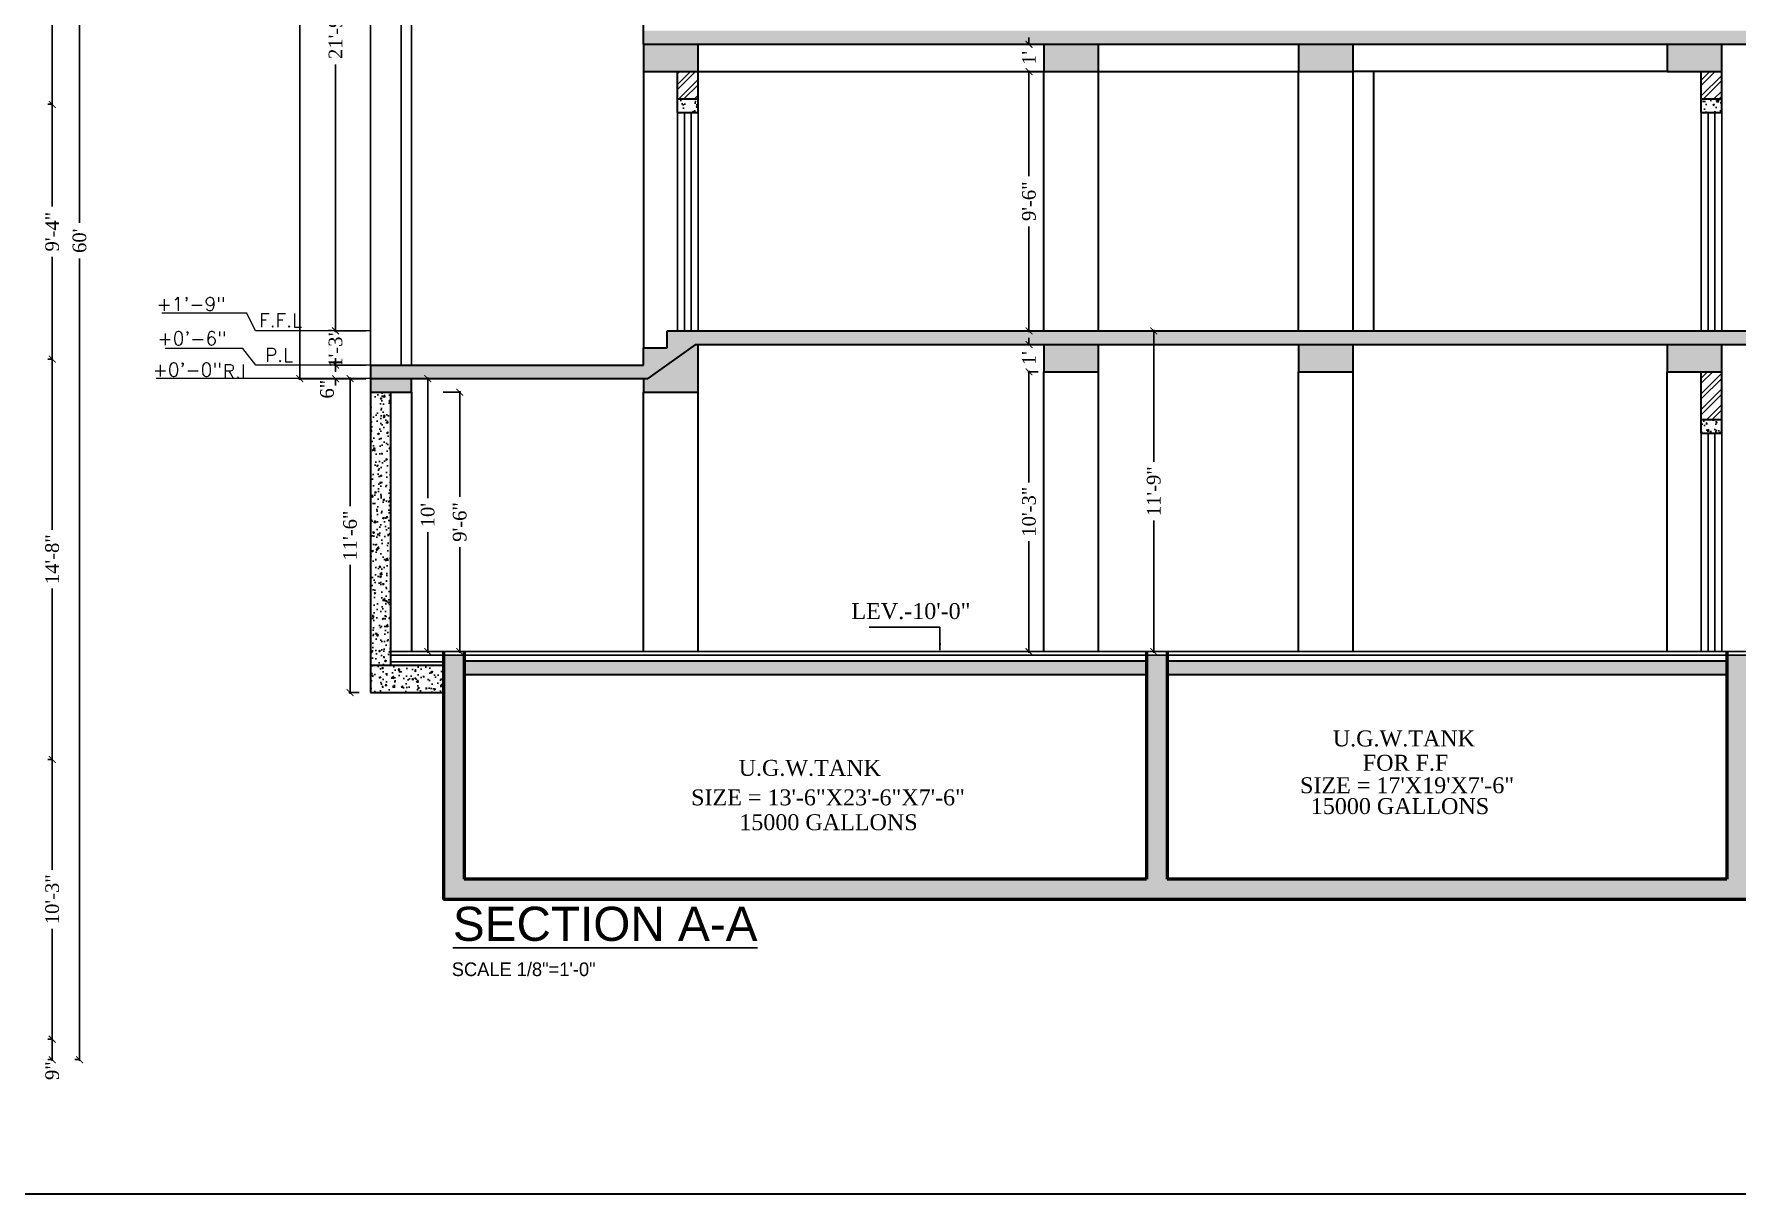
# Model space of a CAD drawing. Header units: inches. Extents: x 137014 to 144844, y -150241 to -148176.
# Drawn here: x 143546 to 144294, y -150184 to -149674 of the extents above; entities that cross this region are included whole.
import ezdxf
from ezdxf.enums import TextEntityAlignment as Align

# ---------------------------------------------------------------- set-up
doc = ezdxf.new("R2010")
doc.units = ezdxf.units.IN
doc.header["$LTSCALE"] = 15
doc.header["$MEASUREMENT"] = 0
doc.header["$PDMODE"] = 2
doc.layers.get('0').update_dxf_attribs({"linetype": 'CONTINUOUS'})
doc.layers.get('Defpoints').update_dxf_attribs({"linetype": 'CONTINUOUS'})
for name, color, linetype, lineweight in [('DIMENSION', 251, 'CONTINUOUS', 15), ('stairs', 1, 'CONTINUOUS', 9), ('tex2', 2, 'CONTINUOUS', 0), ('WALL', 1, 'CONTINUOUS', 30), ('WALLS', 1, 'CONTINUOUS', 50)]:
    doc.layers.add(name, color=color, linetype=linetype, lineweight=lineweight)
for name, color, linetype in [('HACH', 8, 'CONTINUOUS'), ('HATCH', 252, 'CONTINUOUS'), ('stair', 31, 'CONTINUOUS'), ('TEXT', 2, 'CONTINUOUS'), ('WINDOW', 140, 'CONTINUOUS')]:
    doc.layers.add(name, color=color, linetype=linetype)
doc.styles.add('arial', font='times.ttf')
doc.styles.add('ROMANS', font='romans.shx')
doc.styles.add('SIZE', font='comic.ttf', dxfattribs={"height": 6})
doc.styles.add('times', font='times.ttf', dxfattribs={"height": 6})
doc.dimstyles.new('ms-4', dxfattribs={"dimscale": 96, "dimtxt": 0.0625, "dimasz": 0.03125, "dimexe": 0.03125, "dimexo": 0.03125, "dimgap": 0.02, "dimtad": 0, "dimdec": 1, "dimzin": 0, "dimdsep": 46, "dimlunit": 4, "dimtxsty": 'arial', "dimblk": 'ARCHTICK', "dimcen": 0.09, "dimdle": 0.03125, "dimclrt": 3, "dimadec": 0, "dimazin": 0, "dimtfac": 1, "dimtdec": 1, "dimtofl": 0, "dimtmove": 2, "dimatfit": 3, "dimfxl": 1, "dimtolj": 1, "dimtzin": 0, "dimarcsym": 0})
doc.dimstyles.new('NAUMAN', dxfattribs={"dimtxt": 7, "dimasz": 3, "dimexe": 0.5, "dimexo": 2, "dimgap": 3, "dimtad": 0, "dimdec": 1, "dimzin": 0, "dimdsep": 46, "dimlunit": 4, "dimtxsty": 'times', "dimblk1": 'ARCHTICK', "dimblk2": 'ARCHTICK', "dimsah": 1, "dimcen": 0, "dimdle": 0.5, "dimclrd": 256, "dimclre": 256, "dimclrt": 2, "dimadec": 0, "dimazin": 0, "dimtfac": 1, "dimtdec": 1, "dimtix": 1, "dimtofl": 0, "dimtmove": 1, "dimatfit": 3, "dimldrblk": 'ARCHTICK', "dimfxl": 4, "dimtolj": 1, "dimtzin": 0, "dimarcsym": 0})
pattern_1 = [(50, (-432.95, 3237.4475), (7.17260183, -0.62752135), [0.75, -8.25]), (355, (-432.95, 3237.4475), (-1.38751334, 7.52192134), [0.6, -6.6]), (100.4514445, (-432.3525, 3237.395), (5.78508847, 6.8943999), [0.63740192, -7.01142112]), (46.1842, (-432.95, 3239.4475), (10.6724133, -1.6551928), [1.125, -12.375]), (96.6356355, (-432.061, 3239.31), (9.34661946, 9.741186), [0.9561034, -10.5171376]), (351.184164, (-432.95, 3239.448), (9.34661945, 9.741186), [0.9, -9.9]), (21, (-431.95, 3238.9475), (5.96907052, -4.0261889), [0.75, -8.25]), (326, (-431.95, 3238.9475), (2.43315332, 7.25150045), [0.6, -6.6]), (71.4514447, (-431.453, 3238.612), (8.40222377, 3.22531153), [0.6374019, -7.01142112]), (37.5, (-432.9502, 3237.4475), (0.121598553, 3.328938538), [0, -6.52, 0, -6.7, 0, -6.625]), (7.5, (-432.9502, 3237.4475), (2.630695374, 3.94411712), [0, -3.82, 0, -6.37, 0, -2.525]), (327.5, (-435.1802, 3237.4475), (5.338224362, -0.225548717), [0, -2.5, 0, -7.8, 0, -10.35]), (317.5, (-436.18, 3237.4475), (5.83186169, 1.00104982), [0, -3.25, 0, -5.18, 0, -7.35])]
pattern_2 = [(50, (0, 0), (7.17260183, -0.62752135), [0.75, -8.25]), (355, (0, 0), (-1.38751334, 7.52192134), [0.6, -6.6]), (100.4514, (0.598, -0.052), (5.78509382, 6.89439542), [0.6374019, -7.01142112]), (46.1842, (0, 2), (10.6724105, -1.65519014), [1.125, -12.375]), (96.6356, (0.889, 1.862), (9.34662706, 9.7411787), [0.9561029, -10.51713]), (351.1842, (0, 2), (9.34661945, 9.741186), [0.9, -9.9]), (21, (1, 1.5), (5.96907052, -4.0261889), [0.75, -8.25]), (326, (1, 1.5), (2.43315332, 7.25150045), [0.6, -6.6]), (71.4514, (1.4974, 1.1645), (8.40222629, 3.22530497), [0.6374019, -7.01142112]), (37.5, (0, 0), (0.121598553, 3.328938538), [0, -6.52, 0, -6.7, 0, -6.625]), (7.5, (0, 0), (2.630695374, 3.94411712), [0, -3.82, 0, -6.37, 0, -2.525]), (327.5, (-2.23, 0), (5.338224362, -0.225548717), [0, -2.5, 0, -7.8, 0, -10.35]), (317.5, (-3.23, 0), (5.83186169, 1.00104982), [0, -3.25, 0, -5.18, 0, -7.35])]
pattern_3 = [(45, (0, 0), (-3.44714556, 3.44714556), []), (45, (2.298, 0), (-3.44714556, 3.44714556), [])]

# ---------------------------------------------------------------- blocks, each defined once
blk = doc.blocks.new('_ARCHTICK')
at = {"color": 0, "linetype": 'ByBlock', "const_width": 0.15}
blk.add_lwpolyline([(-0.5, -0.5), (0.5, 0.5)], dxfattribs=at)
blk = doc.blocks.new('*D1172')
at = {"layer": 'Defpoints', "color": 0, "ltscale": 5, "transparency": 16777216}
for p in [(143553.49, -149542.84), (143553.49, -149704.84), (143553.49, -149704.84)]:
    blk.add_point(p, dxfattribs=at)
at = {"layer": 'HATCH', "lineweight": -2, "ltscale": 5, "transparency": 16777216}
for p, q in [((143551.49, -149542.84), (143552.99, -149542.84)), ((143553.49, -149542.34), (143553.49, -149610.93)), ((143553.49, -149705.34), (143553.49, -149636.76)), ((143551.49, -149704.84), (143552.99, -149704.84))]:
    blk.add_line(p, q, dxfattribs=at)
at = {"layer": 'HATCH', "lineweight": -2, "ltscale": 5, "transparency": 16777216, "xscale": 3, "yscale": 3, "zscale": 3}
for p, rotation in [((143553.49, -149542.84), 90), ((143553.49, -149704.84), 270)]:
    blk.add_blockref('_ARCHTICK', p, dxfattribs=dict(at, rotation=rotation))
at = {"layer": 'HATCH', "color": 2, "ltscale": 5, "transparency": 16777216, "insert": (143553.49, -149623.84), "char_height": 6, "attachment_point": 5, "rotation": 90, "style": 'times'}
blk.add_mtext('\\A1;13\'-6"', dxfattribs=at)
blk = doc.blocks.new('*D1173')
at = {"layer": 'Defpoints', "color": 0, "ltscale": 5, "transparency": 16777216}
for p in [(143553.49, -149704.84), (143553.49, -149816.84), (143553.49, -149816.84)]:
    blk.add_point(p, dxfattribs=at)
at = {"layer": 'HATCH', "lineweight": -2, "ltscale": 5, "transparency": 16777216}
for p, q in [((143551.49, -149704.84), (143552.99, -149704.84)), ((143553.49, -149704.34), (143553.49, -149749.8)), ((143553.49, -149817.34), (143553.49, -149771.88)), ((143551.49, -149816.84), (143552.99, -149816.84))]:
    blk.add_line(p, q, dxfattribs=at)
at = {"layer": 'HATCH', "lineweight": -2, "ltscale": 5, "transparency": 16777216, "xscale": 3, "yscale": 3, "zscale": 3}
for p, rotation in [((143553.49, -149704.84), 90), ((143553.49, -149816.84), 270)]:
    blk.add_blockref('_ARCHTICK', p, dxfattribs=dict(at, rotation=rotation))
at = {"layer": 'HATCH', "color": 2, "ltscale": 5, "transparency": 16777216, "insert": (143553.49, -149760.84), "char_height": 6, "attachment_point": 5, "rotation": 90, "style": 'times'}
blk.add_mtext('\\A1;9\'-4"', dxfattribs=at)
blk = doc.blocks.new('*D1174')
at = {"layer": 'Defpoints', "color": 0, "ltscale": 5, "transparency": 16777216}
for p in [(143553.49, -149816.84), (143553.49, -149992.84), (143553.49, -149992.84)]:
    blk.add_point(p, dxfattribs=at)
at = {"layer": 'HATCH', "lineweight": -2, "ltscale": 5, "transparency": 16777216}
for p, q in [((143551.49, -149816.84), (143552.99, -149816.84)), ((143553.49, -149816.34), (143553.49, -149891.93)), ((143553.49, -149993.34), (143553.49, -149917.76)), ((143551.49, -149992.84), (143552.99, -149992.84))]:
    blk.add_line(p, q, dxfattribs=at)
at = {"layer": 'HATCH', "lineweight": -2, "ltscale": 5, "transparency": 16777216, "xscale": 3, "yscale": 3, "zscale": 3}
for p, rotation in [((143553.49, -149816.84), 90), ((143553.49, -149992.84), 270)]:
    blk.add_blockref('_ARCHTICK', p, dxfattribs=dict(at, rotation=rotation))
at = {"layer": 'HATCH', "color": 2, "ltscale": 5, "transparency": 16777216, "insert": (143553.49, -149904.84), "char_height": 6, "attachment_point": 5, "rotation": 90, "style": 'times'}
blk.add_mtext('\\A1;14\'-8"', dxfattribs=at)
blk = doc.blocks.new('*D1175')
at = {"layer": 'Defpoints', "color": 0, "ltscale": 5, "transparency": 16777216}
for p in [(143553.49, -149992.84), (143553.49, -150115.84), (143553.49, -150115.84)]:
    blk.add_point(p, dxfattribs=at)
at = {"layer": 'HATCH', "lineweight": -2, "ltscale": 5, "transparency": 16777216}
for p, q in [((143551.49, -149992.84), (143552.99, -149992.84)), ((143553.49, -149992.34), (143553.49, -150041.43)), ((143553.49, -150116.34), (143553.49, -150067.26)), ((143551.49, -150115.84), (143552.99, -150115.84))]:
    blk.add_line(p, q, dxfattribs=at)
at = {"layer": 'HATCH', "lineweight": -2, "ltscale": 5, "transparency": 16777216, "xscale": 3, "yscale": 3, "zscale": 3}
for p, rotation in [((143553.49, -149992.84), 90), ((143553.49, -150115.84), 270)]:
    blk.add_blockref('_ARCHTICK', p, dxfattribs=dict(at, rotation=rotation))
at = {"layer": 'HATCH', "color": 2, "ltscale": 5, "transparency": 16777216, "insert": (143553.49, -150054.34), "char_height": 6, "attachment_point": 5, "rotation": 90, "style": 'times'}
blk.add_mtext('\\A1;10\'-3"', dxfattribs=at)
blk = doc.blocks.new('*D1176')
at = {"layer": 'Defpoints', "color": 0, "ltscale": 5, "transparency": 16777216}
for p in [(143553.49, -150115.84), (143553.49, -150124.84), (143553.49, -150124.84)]:
    blk.add_point(p, dxfattribs=at)
at = {"layer": 'HATCH', "lineweight": -2, "ltscale": 5, "transparency": 16777216}
for p, q in [((143551.49, -150115.84), (143552.99, -150115.84)), ((143553.49, -150115.34), (143553.49, -150125.34)), ((143551.49, -150124.84), (143552.99, -150124.84))]:
    blk.add_line(p, q, dxfattribs=at)
at = {"layer": 'HATCH', "lineweight": -2, "ltscale": 5, "transparency": 16777216, "xscale": 3, "yscale": 3, "zscale": 3}
for p, rotation in [((143553.49, -150115.84), 90), ((143553.49, -150124.84), 270)]:
    blk.add_blockref('_ARCHTICK', p, dxfattribs=dict(at, rotation=rotation))
at = {"layer": 'HATCH', "color": 2, "ltscale": 5, "transparency": 16777216, "insert": (143553.49, -150129.69), "char_height": 6, "attachment_point": 5, "rotation": 90, "style": 'times'}
blk.add_mtext('\\A1;9"', dxfattribs=at)
blk = doc.blocks.new('*D1187')
at = {"layer": 'Defpoints', "color": 0, "ltscale": 5, "transparency": 16777216}
for p in [(143565.49, -149404.84), (143565.49, -150124.84), (143565.49, -150124.84)]:
    blk.add_point(p, dxfattribs=at)
at = {"layer": 'HATCH', "lineweight": -2, "ltscale": 5, "transparency": 16777216}
for p, q in [((143563.49, -149404.84), (143564.99, -149404.84)), ((143565.49, -149404.34), (143565.49, -149756.99)), ((143565.49, -150125.34), (143565.49, -149772.69)), ((143563.49, -150124.84), (143564.99, -150124.84))]:
    blk.add_line(p, q, dxfattribs=at)
at = {"layer": 'HATCH', "lineweight": -2, "ltscale": 5, "transparency": 16777216, "xscale": 3, "yscale": 3, "zscale": 3}
for p, rotation in [((143565.49, -149404.84), 90), ((143565.49, -150124.84), 270)]:
    blk.add_blockref('_ARCHTICK', p, dxfattribs=dict(at, rotation=rotation))
at = {"layer": 'HATCH', "color": 2, "ltscale": 5, "transparency": 16777216, "insert": (143565.49, -149764.84), "char_height": 6, "attachment_point": 5, "rotation": 90, "style": 'times'}
blk.add_mtext("\\A1;60'", dxfattribs=at)
blk = doc.blocks.new('*D1270')
at = {"layer": 'Defpoints', "color": 0, "ltscale": 5, "transparency": 16777216}
for p in [(143723.35, -149831.46), (143723.35, -149945.46), (143732.62, -149945.46)]:
    blk.add_point(p, dxfattribs=at)
at = {"layer": 'DIMENSION', "lineweight": -2, "ltscale": 5, "transparency": 16777216}
for p, q in [((143725.35, -149831.46), (143733.12, -149831.46)), ((143732.62, -149830.96), (143732.62, -149877.42)), ((143732.62, -149945.96), (143732.62, -149899.5)), ((143725.35, -149945.46), (143733.12, -149945.46))]:
    blk.add_line(p, q, dxfattribs=at)
at = {"layer": 'DIMENSION', "lineweight": -2, "ltscale": 5, "transparency": 16777216, "xscale": 3, "yscale": 3, "zscale": 3}
for p, rotation in [((143732.62, -149831.46), 90), ((143732.62, -149945.46), 270)]:
    blk.add_blockref('_ARCHTICK', p, dxfattribs=dict(at, rotation=rotation))
at = {"layer": 'DIMENSION', "color": 2, "ltscale": 5, "transparency": 16777216, "insert": (143732.62, -149888.46), "char_height": 6, "attachment_point": 5, "rotation": 90, "style": 'times'}
blk.add_mtext('\\A1;9\'-6"', dxfattribs=at)
blk = doc.blocks.new('*D1271')
at = {"layer": 'Defpoints', "color": 0, "ltscale": 5, "transparency": 16777216}
for p in [(144013.36, -149804.46), (144037.7, -149804.46), (144013.36, -149945.46)]:
    blk.add_point(p, dxfattribs=at)
at = {"layer": 'DIMENSION', "lineweight": -2, "ltscale": 5, "transparency": 16777216}
for p, q in [((144015.36, -149804.46), (144038.2, -149804.46)), ((144037.7, -149803.96), (144037.7, -149862.04)), ((144037.7, -149945.96), (144037.7, -149887.87)), ((144015.36, -149945.46), (144038.2, -149945.46))]:
    blk.add_line(p, q, dxfattribs=at)
at = {"layer": 'DIMENSION', "lineweight": -2, "ltscale": 5, "transparency": 16777216, "xscale": 3, "yscale": 3, "zscale": 3}
for p, rotation in [((144037.7, -149804.46), 90), ((144037.7, -149945.46), 270)]:
    blk.add_blockref('_ARCHTICK', p, dxfattribs=dict(at, rotation=rotation))
at = {"layer": 'DIMENSION', "color": 2, "ltscale": 5, "transparency": 16777216, "insert": (144037.7, -149874.96), "char_height": 6, "attachment_point": 5, "rotation": 90, "style": 'times'}
blk.add_mtext('\\A1;11\'-9"', dxfattribs=at)
blk = doc.blocks.new('*D1272')
at = {"layer": 'Defpoints', "color": 0, "ltscale": 5, "transparency": 16777216}
for p in [(143693.36, -149543.46), (143678.02, -149804.46), (143693.36, -149804.46)]:
    blk.add_point(p, dxfattribs=at)
at = {"layer": 'DIMENSION', "lineweight": -2, "ltscale": 5, "transparency": 16777216}
for p, q in [((143691.36, -149543.46), (143677.52, -149543.46)), ((143678.02, -149542.96), (143678.02, -149660.62)), ((143678.02, -149804.96), (143678.02, -149687.29)), ((143691.36, -149804.46), (143677.52, -149804.46))]:
    blk.add_line(p, q, dxfattribs=at)
at = {"layer": 'DIMENSION', "lineweight": -2, "ltscale": 5, "transparency": 16777216, "xscale": 3, "yscale": 3, "zscale": 3}
for p, rotation in [((143678.02, -149543.46), 90), ((143678.02, -149804.46), 270)]:
    blk.add_blockref('_ARCHTICK', p, dxfattribs=dict(at, rotation=rotation))
at = {"layer": 'DIMENSION', "color": 2, "ltscale": 5, "transparency": 16777216, "insert": (143678.02, -149673.96), "char_height": 6, "attachment_point": 5, "rotation": 90, "style": 'times'}
blk.add_mtext('\\A1;21\'-9"', dxfattribs=at)
blk = doc.blocks.new('*D1273')
at = {"layer": 'Defpoints', "color": 0, "ltscale": 5, "transparency": 16777216}
for p in [(143693.36, -149804.46), (143678.02, -149819.46), (143693.36, -149819.46)]:
    blk.add_point(p, dxfattribs=at)
at = {"layer": 'DIMENSION', "lineweight": -2, "ltscale": 5, "transparency": 16777216}
for p, q in [((143678.02, -149804.46), (143678.02, -149801.46)), ((143691.36, -149804.46), (143677.52, -149804.46)), ((143691.36, -149819.46), (143677.52, -149819.46)), ((143678.02, -149819.46), (143678.02, -149822.46))]:
    blk.add_line(p, q, dxfattribs=at)
at = {"layer": 'DIMENSION', "lineweight": -2, "ltscale": 5, "transparency": 16777216, "xscale": 3, "yscale": 3, "zscale": 3}
for p, rotation in [((143678.02, -149804.46), 270), ((143678.02, -149819.46), 90)]:
    blk.add_blockref('_ARCHTICK', p, dxfattribs=dict(at, rotation=rotation))
at = {"layer": 'DIMENSION', "color": 2, "ltscale": 5, "transparency": 16777216, "insert": (143678.02, -149811.96), "char_height": 6, "attachment_point": 5, "rotation": 90, "style": 'times'}
blk.add_mtext('\\A1;1\'-3"', dxfattribs=at)
blk = doc.blocks.new('*D1284')
at = {"layer": 'Defpoints', "color": 0, "ltscale": 5, "transparency": 16777216}
for p in [(143662.3, -148961.46), (143693.36, -148961.46), (143693.36, -149825.46)]:
    blk.add_point(p, dxfattribs=at)
at = {"layer": 'DIMENSION', "lineweight": -2, "ltscale": 5, "transparency": 16777216}
for p, q in [((143691.36, -148961.46), (143661.8, -148961.46)), ((143662.3, -148960.96), (143662.3, -149385.58)), ((143662.3, -149825.96), (143662.3, -149401.33)), ((143691.36, -149825.46), (143661.8, -149825.46))]:
    blk.add_line(p, q, dxfattribs=at)
at = {"layer": 'DIMENSION', "lineweight": -2, "ltscale": 5, "transparency": 16777216, "xscale": 3, "yscale": 3, "zscale": 3}
for p, rotation in [((143662.3, -148961.46), 90), ((143662.3, -149825.46), 270)]:
    blk.add_blockref('_ARCHTICK', p, dxfattribs=dict(at, rotation=rotation))
at = {"layer": 'DIMENSION', "color": 2, "ltscale": 5, "transparency": 16777216, "insert": (143662.3, -149393.46), "char_height": 6, "attachment_point": 5, "rotation": 90, "style": 'times'}
blk.add_mtext("\\A1;72'", dxfattribs=at)
blk = doc.blocks.new('*D1285')
at = {"layer": 'Defpoints', "color": 0, "ltscale": 5, "transparency": 16777216}
for p in [(143678.02, -149825.46), (143693.36, -149819.46), (143693.36, -149825.46)]:
    blk.add_point(p, dxfattribs=at)
at = {"layer": 'HACH', "lineweight": -2, "ltscale": 5, "transparency": 16777216}
for p, q in [((143678.02, -149819.46), (143678.02, -149816.46)), ((143682.02, -149819.46), (143677.52, -149819.46)), ((143682.02, -149825.46), (143677.52, -149825.46)), ((143678.02, -149825.46), (143678.02, -149828.46))]:
    blk.add_line(p, q, dxfattribs=at)
at = {"layer": 'HACH', "lineweight": -2, "ltscale": 5, "transparency": 16777216, "xscale": 3, "yscale": 3, "zscale": 3}
for p, rotation in [((143678.02, -149819.46), 270), ((143678.02, -149825.46), 90)]:
    blk.add_blockref('_ARCHTICK', p, dxfattribs=dict(at, rotation=rotation))
at = {"layer": 'HACH', "color": 2, "ltscale": 5, "transparency": 16777216, "insert": (143674.3, -149830.09), "char_height": 6, "attachment_point": 5, "rotation": 90, "style": 'times'}
blk.add_mtext('\\A1;6"', dxfattribs=at)
blk = doc.blocks.new('*D1286')
at = {"layer": 'Defpoints', "color": 0, "ltscale": 5, "transparency": 16777216}
for p in [(143693.36, -149825.46), (143684.41, -149963.46), (143693.36, -149963.46)]:
    blk.add_point(p, dxfattribs=at)
at = {"layer": 'HACH', "lineweight": -2, "ltscale": 5, "transparency": 16777216}
for p, q in [((143688.41, -149825.46), (143683.91, -149825.46)), ((143684.41, -149824.96), (143684.41, -149881.54)), ((143684.41, -149963.96), (143684.41, -149907.37)), ((143688.41, -149963.46), (143683.91, -149963.46))]:
    blk.add_line(p, q, dxfattribs=at)
at = {"layer": 'HACH', "lineweight": -2, "ltscale": 5, "transparency": 16777216, "xscale": 3, "yscale": 3, "zscale": 3}
for p, rotation in [((143684.41, -149825.46), 90), ((143684.41, -149963.46), 270)]:
    blk.add_blockref('_ARCHTICK', p, dxfattribs=dict(at, rotation=rotation))
at = {"layer": 'HACH', "color": 2, "ltscale": 5, "transparency": 16777216, "insert": (143684.41, -149894.46), "char_height": 6, "attachment_point": 5, "rotation": 90, "style": 'times'}
blk.add_mtext('\\A1;11\'-6"', dxfattribs=at)
blk = doc.blocks.new('*D1287')
at = {"layer": 'Defpoints', "color": 0, "ltscale": 5, "transparency": 16777216}
for p in [(143711.36, -149825.46), (143711.36, -149945.46), (143718.55, -149945.46)]:
    blk.add_point(p, dxfattribs=at)
at = {"layer": 'HACH', "lineweight": -2, "ltscale": 5, "transparency": 16777216}
for p, q in [((143714.55, -149825.46), (143719.05, -149825.46)), ((143718.55, -149824.96), (143718.55, -149877.94)), ((143718.55, -149945.96), (143718.55, -149892.98)), ((143714.55, -149945.46), (143719.05, -149945.46))]:
    blk.add_line(p, q, dxfattribs=at)
at = {"layer": 'HACH', "lineweight": -2, "ltscale": 5, "transparency": 16777216, "xscale": 3, "yscale": 3, "zscale": 3}
for p, rotation in [((143718.55, -149825.46), 90), ((143718.55, -149945.46), 270)]:
    blk.add_blockref('_ARCHTICK', p, dxfattribs=dict(at, rotation=rotation))
at = {"layer": 'HACH', "color": 2, "ltscale": 5, "transparency": 16777216, "insert": (143718.55, -149885.46), "char_height": 6, "attachment_point": 5, "rotation": 90, "style": 'times'}
blk.add_mtext("\\A1;10'", dxfattribs=at)
blk = doc.blocks.new('*D1288')
at = {"layer": 'Defpoints', "color": 0, "ltscale": 5, "transparency": 16777216}
for p in [(143989.36, -149810.46), (143982.84, -149822.46), (143989.36, -149822.46)]:
    blk.add_point(p, dxfattribs=at)
at = {"layer": 'HACH', "lineweight": -2, "ltscale": 5, "transparency": 16777216}
for p, q in [((143986.84, -149810.46), (143982.34, -149810.46)), ((143982.84, -149810.46), (143982.84, -149807.46)), ((143986.84, -149822.46), (143982.34, -149822.46)), ((143982.84, -149822.46), (143982.84, -149825.46))]:
    blk.add_line(p, q, dxfattribs=at)
at = {"layer": 'HACH', "lineweight": -2, "ltscale": 5, "transparency": 16777216, "xscale": 3, "yscale": 3, "zscale": 3}
for p, rotation in [((143982.84, -149810.46), 270), ((143982.84, -149822.46), 90)]:
    blk.add_blockref('_ARCHTICK', p, dxfattribs=dict(at, rotation=rotation))
at = {"layer": 'HACH', "color": 2, "ltscale": 5, "transparency": 16777216, "insert": (143982.84, -149816.46), "char_height": 6, "attachment_point": 5, "rotation": 90, "style": 'times'}
blk.add_mtext("\\A1;1'", dxfattribs=at)
blk = doc.blocks.new('*D1289')
at = {"layer": 'Defpoints', "color": 0, "ltscale": 5, "transparency": 16777216}
for p in [(143989.36, -149822.46), (143982.84, -149945.46), (143989.36, -149945.46)]:
    blk.add_point(p, dxfattribs=at)
at = {"layer": 'HACH', "lineweight": -2, "ltscale": 5, "transparency": 16777216}
for p, q in [((143986.84, -149822.46), (143982.34, -149822.46)), ((143982.84, -149821.96), (143982.84, -149871.04)), ((143982.84, -149945.96), (143982.84, -149896.87)), ((143986.84, -149945.46), (143982.34, -149945.46))]:
    blk.add_line(p, q, dxfattribs=at)
at = {"layer": 'HACH', "lineweight": -2, "ltscale": 5, "transparency": 16777216, "xscale": 3, "yscale": 3, "zscale": 3}
for p, rotation in [((143982.84, -149822.46), 90), ((143982.84, -149945.46), 270)]:
    blk.add_blockref('_ARCHTICK', p, dxfattribs=dict(at, rotation=rotation))
at = {"layer": 'HACH', "color": 2, "ltscale": 5, "transparency": 16777216, "insert": (143982.84, -149883.96), "char_height": 6, "attachment_point": 5, "rotation": 90, "style": 'times'}
blk.add_mtext('\\A1;10\'-3"', dxfattribs=at)
blk = doc.blocks.new('*D1290')
at = {"layer": 'Defpoints', "color": 0, "ltscale": 5, "transparency": 16777216}
for p in [(143989.36, -149678.46), (143982.84, -149690.46), (143989.36, -149690.46)]:
    blk.add_point(p, dxfattribs=at)
at = {"layer": 'HACH', "lineweight": -2, "ltscale": 5, "transparency": 16777216}
for p, q in [((143982.84, -149678.46), (143982.84, -149675.46)), ((143986.84, -149678.46), (143982.34, -149678.46)), ((143986.84, -149690.46), (143982.34, -149690.46)), ((143982.84, -149690.46), (143982.84, -149693.46))]:
    blk.add_line(p, q, dxfattribs=at)
at = {"layer": 'HACH', "lineweight": -2, "ltscale": 5, "transparency": 16777216, "xscale": 3, "yscale": 3, "zscale": 3}
for p, rotation in [((143982.84, -149678.46), 270), ((143982.84, -149690.46), 90)]:
    blk.add_blockref('_ARCHTICK', p, dxfattribs=dict(at, rotation=rotation))
at = {"layer": 'HACH', "color": 2, "ltscale": 5, "transparency": 16777216, "insert": (143982.84, -149684.46), "char_height": 6, "attachment_point": 5, "rotation": 90, "style": 'times'}
blk.add_mtext("\\A1;1'", dxfattribs=at)
blk = doc.blocks.new('*D1291')
at = {"layer": 'Defpoints', "color": 0, "ltscale": 5, "transparency": 16777216}
for p in [(143989.36, -149690.46), (143982.84, -149804.46), (143989.36, -149804.46)]:
    blk.add_point(p, dxfattribs=at)
at = {"layer": 'HACH', "lineweight": -2, "ltscale": 5, "transparency": 16777216}
for p, q in [((143986.84, -149690.46), (143982.34, -149690.46)), ((143982.84, -149689.96), (143982.84, -149736.42)), ((143982.84, -149804.96), (143982.84, -149758.5)), ((143986.84, -149804.46), (143982.34, -149804.46))]:
    blk.add_line(p, q, dxfattribs=at)
at = {"layer": 'HACH', "lineweight": -2, "ltscale": 5, "transparency": 16777216, "xscale": 3, "yscale": 3, "zscale": 3}
for p, rotation in [((143982.84, -149690.46), 90), ((143982.84, -149804.46), 270)]:
    blk.add_blockref('_ARCHTICK', p, dxfattribs=dict(at, rotation=rotation))
at = {"layer": 'HACH', "color": 2, "ltscale": 5, "transparency": 16777216, "insert": (143982.84, -149747.46), "char_height": 6, "attachment_point": 5, "rotation": 90, "style": 'times'}
blk.add_mtext('\\A1;9\'-6"', dxfattribs=at)

msp = doc.modelspace()

# ---------------------------------------------------------------- hatches: boundary and pattern name
at = {"layer": 'HACH', "ltscale": 5}
h = msp.add_hatch(dxfattribs=at)
h.set_pattern_fill('AR-CONC', color=256)
h.set_pattern_definition(pattern_1)
h.paths.add_polyline_path([(144413.36007, -149678.45726), (144413.36007, -149672.45726), (143813.36007, -149672.45726), (143813.36007, -149678.45726)])
h = msp.add_hatch(color=256, dxfattribs=at)
h.dxf.hatch_style = 1
h.paths.add_polyline_path([(143837.36007, -149678.45726), (143813.36007, -149678.45726), (143813.36007, -149690.45726), (143837.36007, -149690.45726)])
h = msp.add_hatch(color=256, dxfattribs=at)
h.dxf.hatch_style = 1
h.paths.add_polyline_path([(144013.36007, -149678.45726), (143989.36007, -149678.45726), (143989.36007, -149690.45726), (144013.36007, -149690.45726)])
h.paths.add_polyline_path([(144125.36007, -149678.45726), (144101.36007, -149678.45726), (144101.36007, -149690.45726), (144125.36007, -149690.45726)])
h.paths.add_polyline_path([(144287.36007, -149678.45726), (144263.36007, -149678.45726), (144263.36007, -149690.45726), (144287.36007, -149690.45726)])
h = msp.add_hatch(dxfattribs=at)
h.set_pattern_fill('AR-CONC', color=256)
h.set_pattern_definition(pattern_2)
h.paths.add_polyline_path([(143828.36007, -149702.45726), (143828.36007, -149708.45726), (143837.36007, -149708.45726), (143837.36007, -149702.45726)])
h = msp.add_hatch(dxfattribs=at)
h.set_pattern_fill('AR-CONC', color=256)
h.set_pattern_definition(pattern_2)
h.paths.add_polyline_path([(144278.36007, -149702.45726), (144278.36007, -149708.45726), (144287.36007, -149708.45726), (144287.36007, -149702.45726)])
h = msp.add_hatch(dxfattribs=at)
h.set_pattern_fill('AR-CONC', color=256)
h.set_pattern_definition(pattern_1)
h.paths.add_polyline_path([(144413.36007, -149810.45726), (144413.36007, -149804.45726), (143834.36007, -149804.45726), (143823.86007, -149804.45726), (143823.86007, -149811.95726), (143813.36007, -149811.95726), (143813.36007, -149819.45726), (143693.36007, -149819.45726), (143693.36007, -149825.45726), (143815.28286, -149825.45726), (143836.28286, -149810.45726)])
h = msp.add_hatch(color=256, dxfattribs=at)
h.dxf.hatch_style = 1
h.paths.add_polyline_path([(143837.36007, -149810.45726), (143836.28286, -149810.45726), (143815.28286, -149825.45726), (143813.36007, -149825.45726), (143813.36007, -149831.45726), (143837.36007, -149831.45726)])
h = msp.add_hatch(color=256, dxfattribs=at)
h.dxf.hatch_style = 1
h.paths.add_polyline_path([(143989.36007, -149810.45726), (143989.36007, -149822.45726), (144013.36007, -149822.45726), (144013.36007, -149810.45726)])
h.paths.add_polyline_path([(144125.36007, -149822.45726), (144125.36007, -149810.45726), (144101.36007, -149810.45726), (144101.36007, -149822.45726)])
h.paths.add_polyline_path([(144263.36007, -149810.45726), (144263.36007, -149822.45726), (144287.36007, -149822.45726), (144287.36007, -149810.45726)])
h = msp.add_hatch(color=256, dxfattribs=at)
h.dxf.hatch_style = 1
h.paths.add_polyline_path([(143693.36007, -149825.45726), (143693.36007, -149831.45726), (143711.36007, -149831.45726), (143711.36007, -149825.45726)])
h = msp.add_hatch(dxfattribs=at)
h.set_pattern_fill('AR-CONC', color=256)
h.set_pattern_definition(pattern_1)
h.paths.add_polyline_path([(143702.36007, -149831.45726), (143693.36007, -149831.45726), (143693.36007, -149951.45726), (143702.36007, -149951.45726)])
h = msp.add_hatch(dxfattribs=at)
h.set_pattern_fill('AR-CONC', color=256)
h.set_pattern_definition(pattern_2)
h.paths.add_polyline_path([(144278.36007, -149843.45726), (144278.36007, -149849.45726), (144287.36007, -149849.45726), (144287.36007, -149843.45726)])
h = msp.add_hatch(dxfattribs=at)
h.set_pattern_fill('AR-CONC', color=256)
h.set_pattern_definition(pattern_1)
h.paths.add_polyline_path([(143693.36007, -149951.45726), (143693.36007, -149963.45726), (143725.53506, -149963.45726), (143725.53506, -149951.45726)])
h = msp.add_hatch(dxfattribs=at)
h.set_pattern_fill('AR-CONC', color=256)
h.set_pattern_definition(pattern_1)
h.paths.add_polyline_path([(144043.53506, -150045.45726), (144043.53506, -149946.95726), (144034.53506, -149946.95726), (144034.53506, -150045.45726), (143734.53506, -150045.45726), (143734.53506, -149946.95726), (143725.53506, -149946.95726), (143725.53506, -150054.45726), (144298.53506, -150054.45726), (144298.53506, -149946.95726), (144289.53506, -149946.95726), (144289.53506, -150045.45726)])
h = msp.add_hatch(dxfattribs=at)
h.set_pattern_fill('AR-CONC', color=256)
h.set_pattern_definition(pattern_1)
h.paths.add_polyline_path([(144034.53506, -149955.45726), (144034.53506, -149949.45726), (143734.53506, -149949.45726), (143734.53506, -149955.45726)])
h.paths.add_polyline_path([(144289.53506, -149955.45726), (144289.53506, -149949.45726), (144043.53506, -149949.45726), (144043.53506, -149955.45726)])
at = {"layer": 'HATCH'}
h = msp.add_hatch(dxfattribs=at)
h.set_pattern_fill('ANSI32,_O', color=6, scale=13)
h.set_pattern_definition(pattern_3)
h.paths.add_polyline_path([(143828.36007, -149702.45726), (143837.36007, -149702.45726), (143837.36007, -149690.45726), (143828.36007, -149690.45726)])
h = msp.add_hatch(dxfattribs=at)
h.set_pattern_fill('ANSI32,_O', color=6, scale=13)
h.set_pattern_definition(pattern_3)
h.paths.add_polyline_path([(144278.36007, -149702.45726), (144287.36007, -149702.45726), (144287.36007, -149690.45726), (144278.36007, -149690.45726)])
h = msp.add_hatch(dxfattribs=at)
h.set_pattern_fill('ANSI32,_O', color=6, scale=13)
h.set_pattern_definition(pattern_3)
h.paths.add_polyline_path([(144287.36007, -149822.45726), (144278.36007, -149822.45726), (144278.36007, -149843.45726), (144287.36007, -149843.45726)])

# ---------------------------------------------------------------- linework, layer by layer
at = {"layer": 'stair'}
for p, q in [((143702.36007, -149945.45726), (143725.53506, -149945.45726)), ((143725.53506, -149945.45726), (144298.53506, -149945.45726)), ((143702.36007, -149946.95726), (143725.53506, -149946.95726)), ((143702.36007, -149949.95726), (143725.53506, -149949.95726)), ((143725.53506, -149946.95726), (144298.53506, -149946.95726))]:
    msp.add_line(p, q, dxfattribs=at)
at = {"layer": 'stairs', "ltscale": 5}
for p, q in [((143638.96783, -149796.70622), (143601.67927, -149796.70622)), ((143642.77118, -149804.45726), (143638.96783, -149796.70622)), ((143693.36007, -149804.45726), (143642.77118, -149804.45726)), ((143637.24872, -149812.22105), (143603.1518, -149812.22105)), ((143643.06202, -149819.45726), (143637.24872, -149812.22105)), ((143693.36007, -149825.45726), (143599.17339, -149825.45726)), ((143693.36007, -149819.45726), (143643.06202, -149819.45726)), ((143693.36007, -149825.45726), (143647.37401, -149825.45726))]:
    msp.add_line(p, q, dxfattribs=at)
at = {"layer": 'WALL', "ltscale": 5}
for p, q in [((143813.36007, -149678.45726), (143813.36007, -149669.45726)), ((143813.36007, -149690.45726), (143813.36007, -149811.95726)), ((143837.36007, -149690.45726), (143989.36007, -149690.45726)), ((143989.36007, -149804.45726), (143989.36007, -149690.45726)), ((144013.36007, -149690.45726), (144101.36007, -149690.45726)), ((144013.36007, -149804.45726), (144013.36007, -149690.45726)), ((144101.36007, -149804.45726), (144101.36007, -149690.45726)), ((144263.36007, -149690.45726), (144125.36007, -149690.45726)), ((144125.36007, -149804.45726), (144125.36007, -149690.45726)), ((144134.36007, -149804.45726), (144134.36007, -149690.45726)), ((143828.36007, -149702.45726), (143837.36007, -149702.45726)), ((144278.36007, -149702.45726), (144287.36007, -149702.45726)), ((143828.36007, -149708.45726), (143837.36007, -149708.45726)), ((144278.36007, -149708.45726), (144287.36007, -149708.45726)), ((143837.36007, -149831.45726), (143837.36007, -149810.45726)), ((143711.36007, -149831.45726), (143711.36007, -149825.45726)), ((143813.36007, -149825.45726), (143813.36007, -149831.45726)), ((143989.36007, -149945.45726), (143989.36007, -149822.45726)), ((144101.36007, -149945.45726), (144101.36007, -149822.45726)), ((144263.36007, -149945.45726), (144263.36007, -149822.45726)), ((143693.36007, -149831.45726), (143711.36007, -149831.45726)), ((143711.36007, -149831.45726), (143711.36007, -149945.45726)), ((143813.36007, -149831.45726), (143837.36007, -149831.45726)), ((143813.36007, -149945.45726), (143813.36007, -149831.45726)), ((143837.36007, -149945.45726), (143837.36007, -149831.45726)), ((144278.36007, -149843.45726), (144287.36007, -149843.45726)), ((144278.36007, -149849.45726), (144287.36007, -149849.45726))]:
    msp.add_line(p, q, dxfattribs=at)
at = {"layer": 'WALL'}
for p, q in [((143813.36007, -149678.45726), (144413.36007, -149678.45726)), ((143813.36007, -149678.45726), (143813.36007, -149690.45726)), ((143837.36007, -149690.45726), (143837.36007, -149678.45726)), ((143989.36007, -149678.45726), (143989.36007, -149690.45726)), ((144013.36007, -149690.45726), (144013.36007, -149678.45726)), ((144101.36007, -149678.45726), (144101.36007, -149690.45726)), ((144125.36007, -149690.45726), (144125.36007, -149678.45726)), ((144263.36007, -149678.45726), (144263.36007, -149690.45726)), ((144287.36007, -149690.45726), (144287.36007, -149678.45726)), ((143813.36007, -149690.45726), (143837.36007, -149690.45726)), ((143828.36007, -149708.45726), (143828.36007, -149690.45726)), ((143837.36007, -149708.45726), (143837.36007, -149690.45726)), ((143989.36007, -149690.45726), (144013.36007, -149690.45726)), ((144101.36007, -149690.45726), (144125.36007, -149690.45726)), ((144263.36007, -149690.45726), (144287.36007, -149690.45726)), ((144278.36007, -149708.45726), (144278.36007, -149690.45726)), ((144287.36007, -149708.45726), (144287.36007, -149690.45726)), ((143836.28286, -149810.45726), (143815.28286, -149825.45726)), ((143823.86007, -149811.95726), (143823.86007, -149804.45726)), ((143823.86007, -149804.45726), (143834.36007, -149804.45726)), ((143834.36007, -149804.45726), (144413.36007, -149804.45726)), ((143836.28286, -149810.45726), (144413.36007, -149810.45726)), ((143989.36007, -149810.45726), (143989.36007, -149822.45726)), ((144013.36007, -149822.45726), (144013.36007, -149810.45726)), ((144101.36007, -149810.45726), (144101.36007, -149822.45726)), ((144125.36007, -149822.45726), (144125.36007, -149810.45726)), ((144263.36007, -149810.45726), (144263.36007, -149822.45726)), ((144287.36007, -149822.45726), (144287.36007, -149810.45726)), ((143813.36007, -149819.45726), (143813.36007, -149811.95726)), ((143813.36007, -149811.95726), (143823.86007, -149811.95726)), ((143693.36007, -149819.45726), (143693.36007, -149963.45726)), ((143693.36007, -149819.45726), (143813.36007, -149819.45726)), ((143693.36007, -149825.45726), (143815.28286, -149825.45726)), ((143989.36007, -149822.45726), (144013.36007, -149822.45726)), ((144013.36007, -149945.45726), (144013.36007, -149822.45726)), ((144101.36007, -149822.45726), (144125.36007, -149822.45726)), ((144125.36007, -149945.45726), (144125.36007, -149822.45726)), ((144263.36007, -149822.45726), (144287.36007, -149822.45726)), ((144278.36007, -149849.45726), (144278.36007, -149822.45726)), ((144287.36007, -149849.45726), (144287.36007, -149822.45726)), ((143702.36007, -149951.45726), (143702.36007, -149831.45726)), ((143693.36007, -149951.45726), (143725.53506, -149951.45726)), ((143734.53506, -149949.45726), (144034.53506, -149949.45726)), ((144043.53506, -149949.45726), (144289.53506, -149949.45726)), ((143734.53506, -149955.45726), (144034.53506, -149955.45726)), ((144043.53506, -149955.45726), (144289.53506, -149955.45726)), ((143693.36007, -149963.45726), (143725.53506, -149963.45726)), ((142105.51063, -150183.87713), (144841.51063, -150183.87713))]:
    msp.add_line(p, q, dxfattribs=at)
at = {"layer": 'WALLS', "ltscale": 5}
for p, q in [((143725.53506, -149945.45726), (143725.53506, -150054.45726)), ((143734.53506, -149945.45726), (143734.53506, -150045.45726)), ((144034.53506, -149945.45726), (144034.53506, -150045.45726)), ((144043.53506, -149945.45726), (144043.53506, -150045.45726)), ((144289.53506, -149945.45726), (144289.53506, -150045.45726)), ((144034.53506, -150045.45726), (143734.53506, -150045.45726)), ((144289.53506, -150045.45726), (144043.53506, -150045.45726)), ((144298.53506, -150054.45726), (143725.53506, -150054.45726))]:
    msp.add_line(p, q, dxfattribs=at)
at = {"layer": 'WINDOW'}
for p, q in [((143693.36007, -149819.45726), (143693.36007, -149555.45726)), ((143706.86007, -149819.45726), (143706.86007, -149555.45726)), ((143711.36007, -149819.45726), (143711.36007, -149555.45726)), ((143828.36007, -149708.45726), (143828.36007, -149804.45726)), ((143831.36007, -149708.45726), (143831.36007, -149804.45726)), ((143834.36007, -149804.45726), (143834.36007, -149708.55001)), ((143837.36007, -149804.45726), (143837.36007, -149708.55001)), ((144278.36007, -149708.45726), (144278.36007, -149804.45726)), ((144281.36007, -149708.45726), (144281.36007, -149804.45726)), ((144284.36007, -149708.45726), (144284.36007, -149804.45726)), ((144287.36007, -149708.45726), (144287.36007, -149804.45726)), ((144278.36007, -149849.45726), (144278.36007, -149945.45726)), ((144281.36007, -149849.45726), (144281.36007, -149945.45726)), ((144284.36007, -149849.45726), (144284.36007, -149945.45726)), ((144287.36007, -149849.45726), (144287.36007, -149945.45726))]:
    msp.add_line(p, q, dxfattribs=at)

# ---------------------------------------------------------------- texts
at = {"layer": 'tex2', "style": 'SIZE'}
msp.add_text('SCALE 1/8"=1\'-0"', height=6, dxfattribs=at).set_placement((143760.73467, -150084.98377), align=Align.MIDDLE)
at = {"layer": 'tex2', "insert": (143930.95874, -149927.71442), "char_height": 7, "width": 50.6877803, "attachment_point": 5, "style": 'arial'}
msp.add_mtext('\\A1;LEV.-10\'-0"', dxfattribs=at)
at = {"layer": 'tex2', "ltscale": 3, "char_height": 7, "width": 183.225964, "attachment_point": 5, "style": 'times'}
for s, insert in [('\\A1;U.G.W.TANK', (144147.64924, -149983.69871)), ('\\A1;U.G.W.TANK', (143886.48815, -149996.64991)), ('\\A1;FOR F.F', (144148.37077, -149994.37972)), ('\\A1;SIZE = 17\'X19\'X7\'-6"', (144149.03551, -150004.25382)), ('\\A1;SIZE = 13\'-6"X23\'-6"X7\'-6"', (143894.49888, -150009.58741)), ('\\A1;15000 GALLONS', (144145.91829, -150013.4173)), ('\\A1;15000 GALLONS', (143894.69862, -150020.5182))]:
    msp.add_mtext(s, dxfattribs=dict(at, insert=insert))
at = {"layer": 'tex2', "lineweight": -2, "insert": (143863.49111, -150057.61352), "char_height": 15, "width": 209.0612881, "attachment_point": 3, "style": 'SIZE'}
msp.add_mtext('{\\fArial|b0|i0|c0|p34;\\LSECTION A-A}', dxfattribs=at)
at = {"layer": 'TEXT', "ltscale": 5, "char_height": 6, "attachment_point": 6, "style": 'ROMANS'}
for s, insert, width in [('+1\'-9"', (143629.70271, -149792.66365), 38.5508537), ('F.F.L', (143663.27198, -149799.77069), 9.6104402), ('+0\'-6"', (143630.09019, -149807.78158), 9.6104402), ('P.L', (143659.36579, -149815.09504), 9.6104402), ('+0\'-0"', (143627.98827, -149821.5551), 9.6104402), ('R.L', (143640.80226, -149822.24271), 9.6104402)]:
    msp.add_mtext(s, dxfattribs=dict(at, insert=insert, width=width))

# ---------------------------------------------------------------- dimensions: what is measured, and where the dimension line sits
at = {"layer": 'DIMENSION', "ltscale": 5}
for base, p1, p2, picture, middle in [((143662.30383, -148961.45726), (143693.36007, -149825.45726), (143693.36007, -148961.45726), '*D1284', (143662.30383, -149393.45726)), ((143678.01769, -149804.45726), (143693.36007, -149543.45726), (143693.36007, -149804.45726), '*D1272', (143678.01769, -149673.95726)), ((143678.01769, -149819.45726), (143693.36007, -149804.45726), (143693.36007, -149819.45726), '*D1273', (143678.01769, -149811.95726)), ((144037.70126, -149804.45726), (144013.36007, -149945.45726), (144013.36007, -149804.45726), '*D1271', (144037.70126, -149874.95726)), ((143732.62303, -149945.45726), (143723.34507, -149831.45726), (143723.34507, -149945.45726), '*D1270', (143732.62303, -149888.45726))]:
    dim = msp.add_linear_dim(base=base, p1=p1, p2=p2, angle=90, dimstyle='NAUMAN', dxfattribs=at)
    dim.commit()
    dim.dimension.update_dxf_attribs({"geometry": picture, "text_midpoint": middle})
at = {"layer": 'HACH', "ltscale": 5}
for base, p1, p2, picture, middle in [((143982.83948, -149690.45726), (143989.36007, -149678.45726), (143989.36007, -149690.45726), '*D1290', (143982.83948, -149684.45726)), ((143982.83948, -149804.45726), (143989.36007, -149690.45726), (143989.36007, -149804.45726), '*D1291', (143982.83948, -149747.45726)), ((143982.83948, -149822.45726), (143989.36007, -149810.45726), (143989.36007, -149822.45726), '*D1288', (143982.83948, -149816.45726)), ((143684.40881, -149963.45726), (143693.36007, -149825.45726), (143693.36007, -149963.45726), '*D1286', (143684.40881, -149894.45726)), ((143718.55162, -149945.45726), (143711.36007, -149825.45726), (143711.36007, -149945.45726), '*D1287', (143718.55162, -149885.45726)), ((143982.83948, -149945.45726), (143989.36007, -149822.45726), (143989.36007, -149945.45726), '*D1289', (143982.83948, -149883.95726))]:
    dim = msp.add_linear_dim(base=base, p1=p1, p2=p2, angle=90, dimstyle='NAUMAN', override={"dimfxlon": 1, "dimarcsym": 1}, dxfattribs=at)
    dim.commit()
    dim.dimension.update_dxf_attribs({"geometry": picture, "text_midpoint": middle})
dim = msp.add_linear_dim(base=(143678.01769, -149825.45726), p1=(143693.36007, -149819.45726), p2=(143693.36007, -149825.45726), angle=90, dimstyle='NAUMAN', override={"dimfxlon": 1, "dimarcsym": 1}, dxfattribs=at)
dim.commit()
dim.dimension.update_dxf_attribs({"geometry": '*D1285', "text_midpoint": (143674.30132, -149830.08587), "dimtype": 160})
at = {"layer": 'HATCH', "ltscale": 5}
for base, p1, p2, picture, middle in [((143565.48525, -150124.84248), (143565.48525, -149404.84248), (143565.48525, -150124.84248), '*D1187', (143565.48525, -149764.84248)), ((143553.48525, -149704.84248), (143553.48525, -149542.84248), (143553.48525, -149704.84248), '*D1172', (143553.48525, -149623.84248)), ((143553.48525, -149816.84248), (143553.48525, -149704.84248), (143553.48525, -149816.84248), '*D1173', (143553.48525, -149760.84248)), ((143553.48525, -149992.84248), (143553.48525, -149816.84248), (143553.48525, -149992.84248), '*D1174', (143553.48525, -149904.84248)), ((143553.48525, -150115.84248), (143553.48525, -149992.84248), (143553.48525, -150115.84248), '*D1175', (143553.48525, -150054.34248))]:
    dim = msp.add_linear_dim(base=base, p1=p1, p2=p2, angle=90, dimstyle='NAUMAN', dxfattribs=at)
    dim.commit()
    dim.dimension.update_dxf_attribs({"geometry": picture, "text_midpoint": middle})
dim = msp.add_linear_dim(base=(143553.48525, -150124.84248), p1=(143553.48525, -150115.84248), p2=(143553.48525, -150124.84248), angle=90, dimstyle='NAUMAN', dxfattribs=at)
dim.commit()
dim.dimension.update_dxf_attribs({"geometry": '*D1176', "text_midpoint": (143553.48525, -150129.68912), "dimtype": 160})

# ---------------------------------------------------------------- leaders
at = {"layer": 'DIMENSION'}
msp.add_leader([(143943.72456, -149944.79866), (143943.72456, -149934.73282), (143912.54885, -149934.73282)], dimstyle='ms-4', override={"dimgap": 0.02, "dimtad": 0, "dimfxl": 12, "dimfxlon": 1, "dimarcsym": 1}, dxfattribs=at)

doc.saveas('drawing.dxf')
